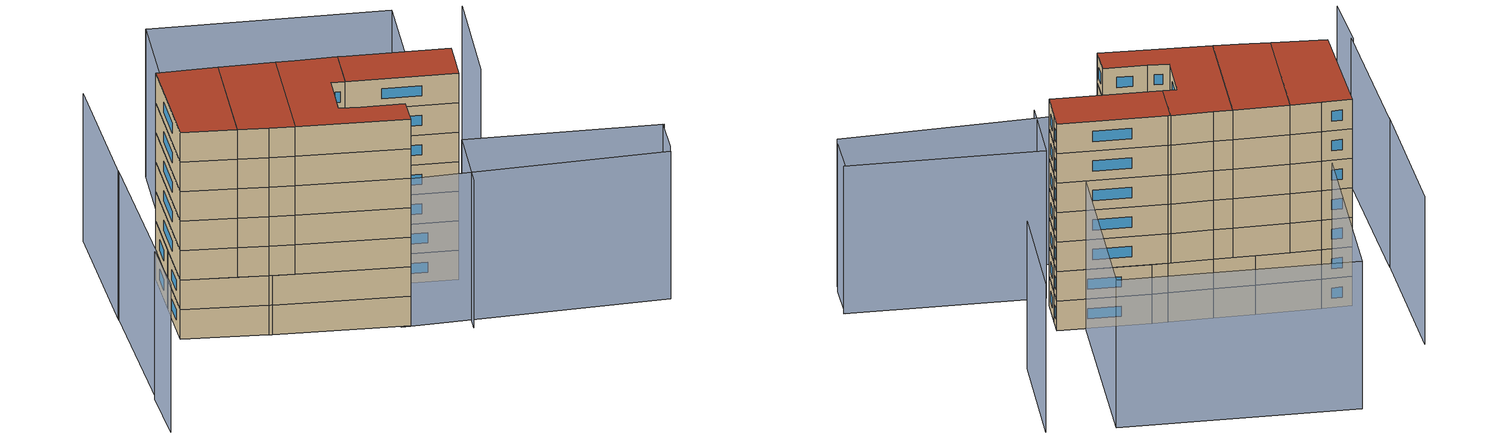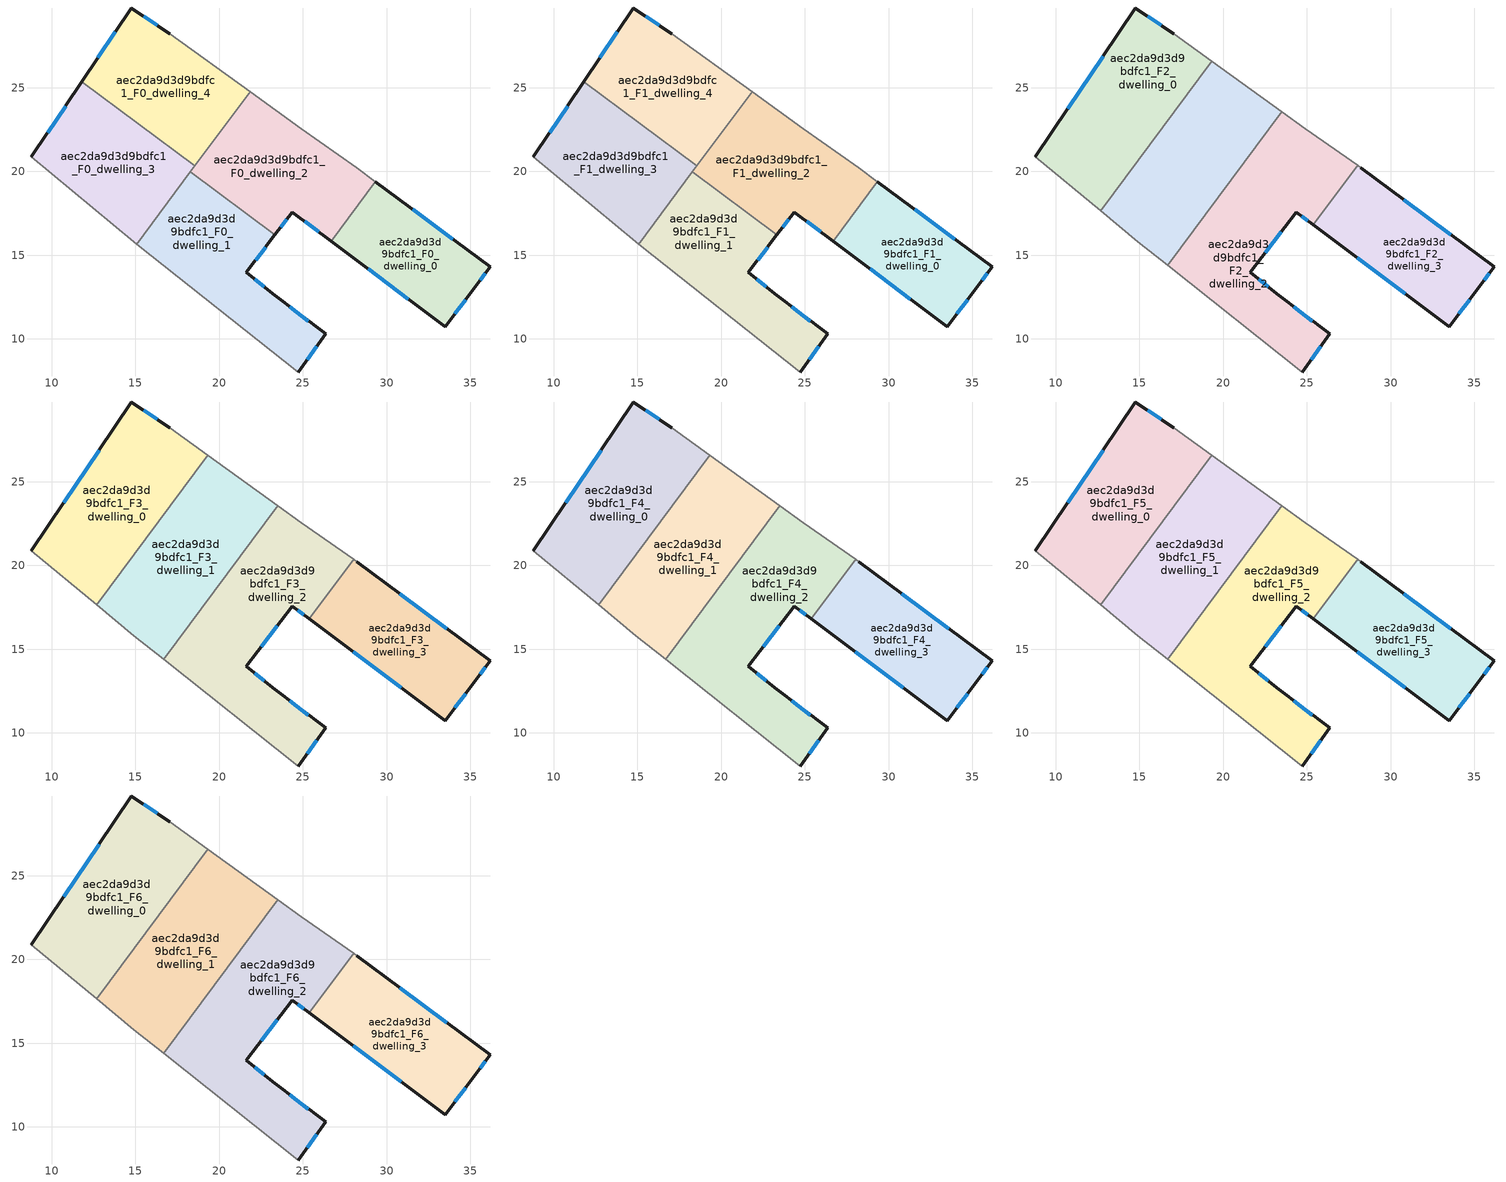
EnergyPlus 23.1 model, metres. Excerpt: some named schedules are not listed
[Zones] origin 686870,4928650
aec2da9d3d9bdfc1_F0_dwelling_0
 floor ground (EU_floor_Construction): 36.18,14.3 35.3,13.12 33.49,10.72 26.69,15.84 29.34,19.39 z0
 wall outside (EU_wall_Construction): 26.69,15.84 33.49,10.72 35.3,13.12 36.18,14.3 29.34,19.39 z0:3
 wall to aec2da9d3d9bdfc1_F0_dwelling_2 (EU_wall_Construction): 29.34,19.39 26.69,15.84 z0:3
 window (EU_Window_Construction): 28.89,14.18 31.28,12.38 / 33.96,15.95 31.55,17.74 / 35.58,13.5 35.89,13.92 / 34.07,11.5 34.71,12.34 z0.97:2.03
aec2da9d3d9bdfc1_F0_dwelling_1
 floor ground (EU_floor_Construction): 23.33,16.22 21.62,13.97 23.2,12.69 26.36,10.3 24.72,8.03 15.09,15.67 18.29,19.97 z0
 wall outside (EU_wall_Construction): 24.72,8.03 26.36,10.3 23.2,12.69 21.62,13.97 23.33,16.22 z0:3
 wall adiabatic (EU_wall_Construction): 15.09,15.67 24.72,8.03 z0:3
 wall to aec2da9d3d9bdfc1_F0_dwelling_2 (EU_wall_Construction): 23.33,16.22 18.29,19.97 z0:3
 wall to aec2da9d3d9bdfc1_F0_dwelling_3 (EU_wall_Construction): 18.29,19.97 15.09,15.67 z0:3
 window (EU_Window_Construction): 25.33,11.07 24.22,11.91 / 25.25,8.77 25.83,9.56 / 22.17,14.7 22.78,15.49 / 22.68,13.1 22.13,13.55 z0.97:2.03
aec2da9d3d9bdfc1_F0_dwelling_2
 floor ground (EU_floor_Construction): 28.22,20.23 29.34,19.39 26.69,15.84 24.38,17.58 23.33,16.22 18.29,19.97 21.85,24.75 24.91,22.54 z0
 wall outside (EU_wall_Construction): 23.33,16.22 24.38,17.58 26.69,15.84 z0:3
 wall adiabatic (EU_wall_Construction): 29.34,19.39 28.22,20.23 24.91,22.54 21.85,24.75 z0:3
 wall to aec2da9d3d9bdfc1_F0_dwelling_4 (EU_wall_Construction): 21.85,24.75 18.56,20.33 z0:3
 wall to aec2da9d3d9bdfc1_F0_dwelling_3 (EU_wall_Construction): 18.56,20.33 18.29,19.97 z0:3
 window (EU_Window_Construction): 25.13,17.01 25.94,16.4 / 23.67,16.66 24.04,17.14 z0.97:2.03
aec2da9d3d9bdfc1_F0_dwelling_3
 floor ground (EU_floor_Construction): 18.56,20.33 15.09,15.67 14.9,15.82 8.8,20.87 11.81,25.36 z0
 wall outside (EU_wall_Construction): 11.81,25.36 8.8,20.87 z0:3
 wall adiabatic (EU_wall_Construction): 8.8,20.87 14.9,15.82 15.09,15.67 z0:3
 wall to aec2da9d3d9bdfc1_F0_dwelling_4 (EU_wall_Construction): 18.56,20.33 11.81,25.36 z0:3
 window (EU_Window_Construction): 10.83,23.9 9.77,22.33 z0.97:2.03
aec2da9d3d9bdfc1_F0_dwelling_4
 floor ground (EU_floor_Construction): 21.85,24.75 18.56,20.33 11.81,25.36 14.77,29.76 17.06,28.22 z0
 wall outside (EU_wall_Construction): 17.06,28.22 14.77,29.76 11.81,25.36 z0:3
 wall adiabatic (EU_wall_Construction): 21.85,24.75 17.06,28.22 z0:3
 window (EU_Window_Construction): 13.81,28.33 12.77,26.79 / 16.31,28.72 15.51,29.26 z0.97:2.03
aec2da9d3d9bdfc1_F1_dwelling_0
 floor to aec2da9d3d9bdfc1_F0_dwelling_0 (EU_floor_Construction): 36.18,14.3 35.3,13.12 33.49,10.72 26.69,15.84 29.34,19.39 z3
 wall outside (EU_wall_Construction): 26.69,15.84 33.49,10.72 35.3,13.12 36.18,14.3 29.34,19.39 z3:6
 wall to aec2da9d3d9bdfc1_F1_dwelling_2 (EU_wall_Construction): 29.34,19.39 26.69,15.84 z3:6
 window (EU_Window_Construction): 28.89,14.18 31.28,12.38 / 33.96,15.95 31.55,17.74 / 35.58,13.5 35.89,13.92 / 34.07,11.5 34.71,12.34 z3.97:5.03
aec2da9d3d9bdfc1_F1_dwelling_1
 floor to aec2da9d3d9bdfc1_F0_dwelling_1 (EU_floor_Construction): 23.33,16.22 21.62,13.97 23.2,12.69 26.36,10.3 24.72,8.03 15.09,15.67 18.29,19.97 z3
 wall outside (EU_wall_Construction): 24.72,8.03 26.36,10.3 23.2,12.69 21.62,13.97 23.33,16.22 z3:6
 wall adiabatic (EU_wall_Construction): 15.09,15.67 24.72,8.03 z3:6
 wall to aec2da9d3d9bdfc1_F1_dwelling_2 (EU_wall_Construction): 23.33,16.22 18.29,19.97 z3:6
 wall to aec2da9d3d9bdfc1_F1_dwelling_3 (EU_wall_Construction): 18.29,19.97 15.09,15.67 z3:6
 window (EU_Window_Construction): 25.33,11.07 24.22,11.91 / 25.25,8.77 25.83,9.56 / 22.17,14.7 22.78,15.49 / 22.68,13.1 22.13,13.55 z3.97:5.03
aec2da9d3d9bdfc1_F1_dwelling_2
 floor to aec2da9d3d9bdfc1_F0_dwelling_2 (EU_floor_Construction): 28.22,20.23 29.34,19.39 26.69,15.84 24.38,17.58 23.33,16.22 18.29,19.97 21.85,24.75 24.91,22.54 z3
 wall outside (EU_wall_Construction): 23.33,16.22 24.38,17.58 26.69,15.84 z3:6
 wall adiabatic (EU_wall_Construction): 29.34,19.39 28.22,20.23 24.91,22.54 21.85,24.75 z3:6
 wall to aec2da9d3d9bdfc1_F1_dwelling_4 (EU_wall_Construction): 21.85,24.75 18.56,20.33 z3:6
 wall to aec2da9d3d9bdfc1_F1_dwelling_3 (EU_wall_Construction): 18.56,20.33 18.29,19.97 z3:6
 window (EU_Window_Construction): 25.13,17.01 25.94,16.4 / 23.67,16.66 24.04,17.14 z3.97:5.03
aec2da9d3d9bdfc1_F1_dwelling_3
 floor to aec2da9d3d9bdfc1_F0_dwelling_3 (EU_floor_Construction): 18.56,20.33 15.09,15.67 14.9,15.82 8.8,20.87 11.81,25.36 z3
 wall outside (EU_wall_Construction): 11.81,25.36 8.8,20.87 z3:6
 wall adiabatic (EU_wall_Construction): 8.8,20.87 14.9,15.82 15.09,15.67 z3:6
 wall to aec2da9d3d9bdfc1_F1_dwelling_4 (EU_wall_Construction): 18.56,20.33 11.81,25.36 z3:6
 window (EU_Window_Construction): 10.83,23.9 9.77,22.33 z3.97:5.03
aec2da9d3d9bdfc1_F1_dwelling_4
 floor to aec2da9d3d9bdfc1_F0_dwelling_4 (EU_floor_Construction): 21.85,24.75 18.56,20.33 11.81,25.36 14.77,29.76 17.06,28.22 z3
 wall outside (EU_wall_Construction): 17.06,28.22 14.77,29.76 11.81,25.36 z3:6
 wall adiabatic (EU_wall_Construction): 21.85,24.75 17.06,28.22 z3:6
 window (EU_Window_Construction): 13.81,28.33 12.77,26.79 / 16.31,28.72 15.51,29.26 z3.97:5.03
aec2da9d3d9bdfc1_F2_dwelling_0
 floor to aec2da9d3d9bdfc1_F1_dwelling_4 (EU_floor_Construction): 17.06,28.22 19.34,26.57 16.07,22.19 11.81,25.36 14.77,29.76 z6
 floor to aec2da9d3d9bdfc1_F1_dwelling_3 (EU_floor_Construction): 16.07,22.19 12.69,17.65 8.8,20.87 11.81,25.36 z6
 wall outside (EU_wall_Construction): 17.06,28.22 14.77,29.76 8.8,20.87 z6:9
 wall adiabatic (EU_wall_Construction): 19.34,26.57 17.06,28.22 / 8.8,20.87 12.69,17.65 z6:9
 wall to aec2da9d3d9bdfc1_F2_dwelling_1 (EU_wall_Construction): 12.69,17.65 19.34,26.57 z6:9
 window (EU_Window_Construction): 12.83,26.88 10.73,23.75 / 16.31,28.72 15.51,29.26 z6.97:8.03
aec2da9d3d9bdfc1_F2_dwelling_1
 floor to aec2da9d3d9bdfc1_F1_dwelling_3 (EU_floor_Construction): 18.56,20.33 15.09,15.67 14.9,15.82 12.69,17.65 16.07,22.19 z6
 floor to aec2da9d3d9bdfc1_F1_dwelling_4 (EU_floor_Construction): 21.85,24.75 18.56,20.33 16.07,22.19 19.34,26.57 z6
 floor to aec2da9d3d9bdfc1_F1_dwelling_1 (EU_floor_Construction): 19.93,18.75 16.69,14.4 15.09,15.67 18.29,19.97 z6
 floor to aec2da9d3d9bdfc1_F1_dwelling_2 (EU_floor_Construction): 23.51,23.55 19.93,18.75 18.29,19.97 21.85,24.75 z6
 wall adiabatic (EU_wall_Construction): 23.51,23.55 19.34,26.57 / 12.69,17.65 14.9,15.82 16.69,14.4 z6:9
 wall to aec2da9d3d9bdfc1_F2_dwelling_2 (EU_wall_Construction): 16.69,14.4 23.51,23.55 z6:9
aec2da9d3d9bdfc1_F2_dwelling_2
 floor to aec2da9d3d9bdfc1_F1_dwelling_1 (EU_floor_Construction): 23.33,16.22 21.62,13.97 23.2,12.69 26.36,10.3 24.72,8.03 16.69,14.4 19.93,18.75 z6
 floor to aec2da9d3d9bdfc1_F1_dwelling_2 (EU_floor_Construction): 28.03,20.36 25.39,16.82 24.38,17.58 23.33,16.22 19.93,18.75 23.51,23.55 24.91,22.54 z6
 wall outside (EU_wall_Construction): 24.72,8.03 26.36,10.3 23.2,12.69 21.62,13.97 24.38,17.58 25.39,16.82 z6:9
 wall adiabatic (EU_wall_Construction): 16.69,14.4 24.72,8.03 / 28.03,20.36 24.91,22.54 23.51,23.55 z6:9
 wall to aec2da9d3d9bdfc1_F2_dwelling_3 (EU_wall_Construction): 25.39,16.82 28.03,20.36 z6:9
 window (EU_Window_Construction): 22.68,13.1 22.13,13.55 / 25.33,11.07 24.22,11.91 / 25.25,8.77 25.83,9.56 / 24.71,17.33 25.06,17.06 / 22.51,15.14 23.48,16.41 z6.97:8.03
aec2da9d3d9bdfc1_F2_dwelling_3
 floor to aec2da9d3d9bdfc1_F1_dwelling_0 (EU_floor_Construction): 36.18,14.3 35.3,13.12 33.49,10.72 26.69,15.84 29.34,19.39 z6
 floor to aec2da9d3d9bdfc1_F1_dwelling_2 (EU_floor_Construction): 29.34,19.39 26.69,15.84 25.39,16.82 28.03,20.36 28.22,20.23 z6
 wall outside (EU_wall_Construction): 25.39,16.82 33.49,10.72 35.3,13.12 36.18,14.3 28.22,20.23 z6:9
 wall adiabatic (EU_wall_Construction): 28.22,20.23 28.03,20.36 z6:9
 window (EU_Window_Construction): 28.01,14.84 30.86,12.7 / 33.6,16.22 30.8,18.31 / 35.58,13.5 35.89,13.92 / 34.07,11.5 34.71,12.34 z6.97:8.03
aec2da9d3d9bdfc1_F3_dwelling_0
 floor to aec2da9d3d9bdfc1_F2_dwelling_0 (EU_floor_Construction): 17.06,28.22 19.34,26.57 12.69,17.65 8.8,20.87 14.77,29.76 z9
 wall outside (EU_wall_Construction): 17.06,28.22 14.77,29.76 8.8,20.87 z9:12
 wall adiabatic (EU_wall_Construction): 19.34,26.57 17.06,28.22 / 8.8,20.87 12.69,17.65 z9:12
 wall to aec2da9d3d9bdfc1_F3_dwelling_1 (EU_wall_Construction): 12.69,17.65 19.34,26.57 z9:12
 window (EU_Window_Construction): 12.83,26.88 10.73,23.75 / 16.31,28.72 15.51,29.26 z9.97:11.03
aec2da9d3d9bdfc1_F3_dwelling_1
 floor to aec2da9d3d9bdfc1_F2_dwelling_1 (EU_floor_Construction): 23.51,23.55 16.69,14.4 14.9,15.82 12.69,17.65 19.34,26.57 z9
 wall adiabatic (EU_wall_Construction): 23.51,23.55 19.34,26.57 / 12.69,17.65 14.9,15.82 16.69,14.4 z9:12
 wall to aec2da9d3d9bdfc1_F3_dwelling_2 (EU_wall_Construction): 16.69,14.4 23.51,23.55 z9:12
aec2da9d3d9bdfc1_F3_dwelling_2
 floor to aec2da9d3d9bdfc1_F2_dwelling_2 (EU_floor_Construction): 28.03,20.36 25.39,16.82 24.38,17.58 21.62,13.97 23.2,12.69 26.36,10.3 24.72,8.03 16.69,14.4 23.51,23.55 24.91,22.54 z9
 wall outside (EU_wall_Construction): 24.72,8.03 26.36,10.3 23.2,12.69 21.62,13.97 24.38,17.58 25.39,16.82 z9:12
 wall adiabatic (EU_wall_Construction): 16.69,14.4 24.72,8.03 / 28.03,20.36 24.91,22.54 23.51,23.55 z9:12
 wall to aec2da9d3d9bdfc1_F3_dwelling_3 (EU_wall_Construction): 25.39,16.82 28.03,20.36 z9:12
 window (EU_Window_Construction): 22.68,13.1 22.13,13.55 / 25.33,11.07 24.22,11.91 / 25.25,8.77 25.83,9.56 / 24.71,17.33 25.06,17.06 / 22.51,15.14 23.48,16.41 z9.97:11.03
aec2da9d3d9bdfc1_F3_dwelling_3
 floor to aec2da9d3d9bdfc1_F2_dwelling_3 (EU_floor_Construction): 36.18,14.3 35.3,13.12 33.49,10.72 25.39,16.82 28.03,20.36 28.22,20.23 z9
 wall outside (EU_wall_Construction): 25.39,16.82 33.49,10.72 35.3,13.12 36.18,14.3 28.22,20.23 z9:12
 wall adiabatic (EU_wall_Construction): 28.22,20.23 28.03,20.36 z9:12
 window (EU_Window_Construction): 28.01,14.84 30.86,12.7 / 33.6,16.22 30.8,18.31 / 35.58,13.5 35.89,13.92 / 34.07,11.5 34.71,12.34 z9.97:11.03
aec2da9d3d9bdfc1_F4_dwelling_0
 floor to aec2da9d3d9bdfc1_F3_dwelling_0 (EU_floor_Construction): 17.06,28.22 19.34,26.57 12.69,17.65 8.8,20.87 14.77,29.76 z12
 wall outside (EU_wall_Construction): 17.06,28.22 14.77,29.76 8.8,20.87 z12:15
 wall adiabatic (EU_wall_Construction): 19.34,26.57 17.06,28.22 / 8.8,20.87 12.69,17.65 z12:15
 wall to aec2da9d3d9bdfc1_F4_dwelling_1 (EU_wall_Construction): 12.69,17.65 19.34,26.57 z12:15
 window (EU_Window_Construction): 12.83,26.88 10.73,23.75 / 16.31,28.72 15.51,29.26 z12.97:14.03
aec2da9d3d9bdfc1_F4_dwelling_1
 floor to aec2da9d3d9bdfc1_F3_dwelling_1 (EU_floor_Construction): 23.51,23.55 16.69,14.4 14.9,15.82 12.69,17.65 19.34,26.57 z12
 wall adiabatic (EU_wall_Construction): 23.51,23.55 19.34,26.57 / 12.69,17.65 14.9,15.82 16.69,14.4 z12:15
 wall to aec2da9d3d9bdfc1_F4_dwelling_2 (EU_wall_Construction): 16.69,14.4 23.51,23.55 z12:15
aec2da9d3d9bdfc1_F4_dwelling_2
 floor to aec2da9d3d9bdfc1_F3_dwelling_2 (EU_floor_Construction): 28.03,20.36 25.39,16.82 24.38,17.58 21.62,13.97 23.2,12.69 26.36,10.3 24.72,8.03 16.69,14.4 23.51,23.55 24.91,22.54 z12
 wall outside (EU_wall_Construction): 24.72,8.03 26.36,10.3 23.2,12.69 21.62,13.97 24.38,17.58 25.39,16.82 z12:15
 wall adiabatic (EU_wall_Construction): 16.69,14.4 24.72,8.03 / 28.03,20.36 24.91,22.54 23.51,23.55 z12:15
 wall to aec2da9d3d9bdfc1_F4_dwelling_3 (EU_wall_Construction): 25.39,16.82 28.03,20.36 z12:15
 window (EU_Window_Construction): 22.68,13.1 22.13,13.55 / 25.33,11.07 24.22,11.91 / 25.25,8.77 25.83,9.56 / 24.71,17.33 25.06,17.06 / 22.51,15.14 23.48,16.41 z12.97:14.03
aec2da9d3d9bdfc1_F4_dwelling_3
 floor to aec2da9d3d9bdfc1_F3_dwelling_3 (EU_floor_Construction): 36.18,14.3 35.3,13.12 33.49,10.72 25.39,16.82 28.03,20.36 28.22,20.23 z12
 wall outside (EU_wall_Construction): 25.39,16.82 33.49,10.72 35.3,13.12 36.18,14.3 28.22,20.23 z12:15
 wall adiabatic (EU_wall_Construction): 28.22,20.23 28.03,20.36 z12:15
 window (EU_Window_Construction): 28.01,14.84 30.86,12.7 / 33.6,16.22 30.8,18.31 / 35.58,13.5 35.89,13.92 / 34.07,11.5 34.71,12.34 z12.97:14.03
aec2da9d3d9bdfc1_F5_dwelling_0
 floor to aec2da9d3d9bdfc1_F4_dwelling_0 (EU_floor_Construction): 17.06,28.22 19.34,26.57 12.69,17.65 8.8,20.87 14.77,29.76 z15
 wall outside (EU_wall_Construction): 17.06,28.22 14.77,29.76 8.8,20.87 z15:18
 wall adiabatic (EU_wall_Construction): 19.34,26.57 17.06,28.22 / 8.8,20.87 12.69,17.65 z15:18
 wall to aec2da9d3d9bdfc1_F5_dwelling_1 (EU_wall_Construction): 12.69,17.65 19.34,26.57 z15:18
 window (EU_Window_Construction): 12.83,26.88 10.73,23.75 / 16.31,28.72 15.51,29.26 z15.97:17.03
aec2da9d3d9bdfc1_F5_dwelling_1
 floor to aec2da9d3d9bdfc1_F4_dwelling_1 (EU_floor_Construction): 23.51,23.55 16.69,14.4 14.9,15.82 12.69,17.65 19.34,26.57 z15
 wall adiabatic (EU_wall_Construction): 23.51,23.55 19.34,26.57 / 12.69,17.65 14.9,15.82 16.69,14.4 z15:18
 wall to aec2da9d3d9bdfc1_F5_dwelling_2 (EU_wall_Construction): 16.69,14.4 23.51,23.55 z15:18
aec2da9d3d9bdfc1_F5_dwelling_2
 floor to aec2da9d3d9bdfc1_F4_dwelling_2 (EU_floor_Construction): 28.03,20.36 25.39,16.82 24.38,17.58 21.62,13.97 23.2,12.69 26.36,10.3 24.72,8.03 16.69,14.4 23.51,23.55 24.91,22.54 z15
 wall outside (EU_wall_Construction): 24.72,8.03 26.36,10.3 23.2,12.69 21.62,13.97 24.38,17.58 25.39,16.82 z15:18
 wall adiabatic (EU_wall_Construction): 16.69,14.4 24.72,8.03 / 28.03,20.36 24.91,22.54 23.51,23.55 z15:18
 wall to aec2da9d3d9bdfc1_F5_dwelling_3 (EU_wall_Construction): 25.39,16.82 28.03,20.36 z15:18
 window (EU_Window_Construction): 22.68,13.1 22.13,13.55 / 25.33,11.07 24.22,11.91 / 25.25,8.77 25.83,9.56 / 24.71,17.33 25.06,17.06 / 22.51,15.14 23.48,16.41 z15.97:17.03
aec2da9d3d9bdfc1_F5_dwelling_3
 floor to aec2da9d3d9bdfc1_F4_dwelling_3 (EU_floor_Construction): 36.18,14.3 35.3,13.12 33.49,10.72 25.39,16.82 28.03,20.36 28.22,20.23 z15
 wall outside (EU_wall_Construction): 25.39,16.82 33.49,10.72 35.3,13.12 36.18,14.3 28.22,20.23 z15:18
 wall adiabatic (EU_wall_Construction): 28.22,20.23 28.03,20.36 z15:18
 window (EU_Window_Construction): 28.01,14.84 30.86,12.7 / 33.6,16.22 30.8,18.31 / 35.58,13.5 35.89,13.92 / 34.07,11.5 34.71,12.34 z15.97:17.03
aec2da9d3d9bdfc1_F6_dwelling_0
 floor to aec2da9d3d9bdfc1_F5_dwelling_0 (EU_floor_Construction): 17.06,28.22 19.34,26.57 12.69,17.65 8.8,20.87 14.77,29.76 z18
 wall outside (EU_wall_Construction): 17.06,28.22 14.77,29.76 8.8,20.87 z18:21
 wall adiabatic (EU_wall_Construction): 19.34,26.57 17.06,28.22 / 8.8,20.87 12.69,17.65 z18:21
 wall to aec2da9d3d9bdfc1_F6_dwelling_1 (EU_wall_Construction): 12.69,17.65 19.34,26.57 z18:21
 window (EU_Window_Construction): 12.83,26.88 10.73,23.75 / 16.31,28.72 15.51,29.26 z18.97:20.03
 roof outside (EU_roof_Construction): 12.69,17.65 19.34,26.57 17.06,28.22 14.77,29.76 8.8,20.87 z21
aec2da9d3d9bdfc1_F6_dwelling_1
 floor to aec2da9d3d9bdfc1_F5_dwelling_1 (EU_floor_Construction): 23.51,23.55 16.69,14.4 14.9,15.82 12.69,17.65 19.34,26.57 z18
 wall adiabatic (EU_wall_Construction): 23.51,23.55 19.34,26.57 / 12.69,17.65 14.9,15.82 16.69,14.4 z18:21
 wall to aec2da9d3d9bdfc1_F6_dwelling_2 (EU_wall_Construction): 16.69,14.4 23.51,23.55 z18:21
 roof outside (EU_roof_Construction): 16.69,14.4 23.51,23.55 19.34,26.57 12.69,17.65 14.9,15.82 z21
aec2da9d3d9bdfc1_F6_dwelling_2
 floor to aec2da9d3d9bdfc1_F5_dwelling_2 (EU_floor_Construction): 28.03,20.36 25.39,16.82 24.38,17.58 21.62,13.97 23.2,12.69 26.36,10.3 24.72,8.03 16.69,14.4 23.51,23.55 24.91,22.54 z18
 wall outside (EU_wall_Construction): 24.72,8.03 26.36,10.3 23.2,12.69 21.62,13.97 24.38,17.58 25.39,16.82 z18:21
 wall adiabatic (EU_wall_Construction): 16.69,14.4 24.72,8.03 / 28.03,20.36 24.91,22.54 23.51,23.55 z18:21
 wall to aec2da9d3d9bdfc1_F6_dwelling_3 (EU_wall_Construction): 25.39,16.82 28.03,20.36 z18:21
 window (EU_Window_Construction): 22.68,13.1 22.13,13.55 / 25.33,11.07 24.22,11.91 / 25.25,8.77 25.83,9.56 / 24.71,17.33 25.06,17.06 / 22.51,15.14 23.48,16.41 z18.97:20.03
 roof outside (EU_roof_Construction): 26.36,10.3 23.2,12.69 21.62,13.97 24.38,17.58 25.39,16.82 28.03,20.36 24.91,22.54 23.51,23.55 16.69,14.4 24.72,8.03 z21
aec2da9d3d9bdfc1_F6_dwelling_3
 floor to aec2da9d3d9bdfc1_F5_dwelling_3 (EU_floor_Construction): 36.18,14.3 35.3,13.12 33.49,10.72 25.39,16.82 28.03,20.36 28.22,20.23 z18
 wall outside (EU_wall_Construction): 25.39,16.82 33.49,10.72 35.3,13.12 36.18,14.3 28.22,20.23 z18:21
 wall adiabatic (EU_wall_Construction): 28.22,20.23 28.03,20.36 z18:21
 window (EU_Window_Construction): 28.01,14.84 30.86,12.7 / 33.6,16.22 30.8,18.31 / 35.58,13.5 35.89,13.92 / 34.07,11.5 34.71,12.34 z18.97:20.03
 roof outside (EU_roof_Construction): 35.3,13.12 36.18,14.3 28.22,20.23 28.03,20.36 25.39,16.82 33.49,10.72 z21
shading: 8.8,20.87 25.71,9.51 / -0.26,15.06 -3.38,10 / 23.99,8.51 44.21,-4.9 / 44.8,-4.25 47.03,-1.1 / 28.37,3.84 32.71,9.63 / 32.71,9.63 47.16,-1.2 / 42.72,17.1 49.52,26.07 / 7.6,27.33 -0.21,14.85 / 15.09,39.02 7.43,27.07 / 44.64,29.99 33.94,15.64 / 33.94,15.64 16.36,28.74 / 16.36,28.74 27.06,43.1 / 27.06,43.1 44.64,29.99 z0:15
[Building]
EU S2 Campaign: North Axis=0; Terrain=City; Solar Distribution=FullExterior
[Site:Location]
Bologna: Latitude=44.5; Longitude=11.25; Time Zone=1; Elevation=37
[SizingPeriod:WeatherFileDays]
AnnualSizingPeriod: Begin Month=1; Begin Day of Month=1; End Month=12; End Day of Month=31; Day of Week for Start Day=Monday; Use Weather File Daylight Saving Period=No; Use Weather File Rain and Snow Indicators=No
[MATERIAL]
EU_InternalMass_Material: Roughness=MediumRough; Thickness=0.1; Conductivity=1; Density=1800; Specific Heat=900; Thermal Absorptance=0.9; Solar Absorptance=0.7; Visible Absorptance=0.7
[MATERIAL:NOMASS] Roughness=MediumRough; Thermal Absorptance=0.9; Solar Absorptance=0.7; Visible Absorptance=0.7
Name | Thermal Resistance
EU_wall_NoMass | 0.779417
EU_roof_NoMass | 0.435466
EU_floor_NoMass | 0.588222
[WINDOWMATERIAL:SIMPLEGLAZINGSYSTEM]
EU_Window_SimpleGlazing: UFactor=5.16242; Solar Heat Gain Coefficient=0.85; Visible Transmittance=0.85
[CONSTRUCTION]
EU_wall_Construction: EU_wall_NoMass
EU_roof_Construction: EU_roof_NoMass
EU_floor_Construction: EU_floor_NoMass
EU_InternalMass_Construction: EU_InternalMass_Material
EU_Window_Construction: EU_Window_SimpleGlazing
[ZONE] Type=1; Multiplier=1; Ceiling Height=autocalculate; Floor Area=autocalculate; Part of Total Floor Area=Yes
Name | Volume
aec2da9d3d9bdfc1_F0_dwelling_0; aec2da9d3d9bdfc1_F1_dwelling_0 | 113.938
aec2da9d3d9bdfc1_F2_dwelling_0; aec2da9d3d9bdfc1_F3_dwelling_0; aec2da9d3d9bdfc1_F4_dwelling_0; aec2da9d3d9bdfc1_F5_dwelling_0; aec2da9d3d9bdfc1_F6_dwelling_0 | 174.16
aec2da9d3d9bdfc1_F0_dwelling_1; aec2da9d3d9bdfc1_F1_dwelling_1 | 152.012
aec2da9d3d9bdfc1_F2_dwelling_1; aec2da9d3d9bdfc1_F3_dwelling_1; aec2da9d3d9bdfc1_F4_dwelling_1; aec2da9d3d9bdfc1_F5_dwelling_1; aec2da9d3d9bdfc1_F6_dwelling_1 | 174.163
aec2da9d3d9bdfc1_F0_dwelling_2; aec2da9d3d9bdfc1_F1_dwelling_2 | 152.02
aec2da9d3d9bdfc1_F2_dwelling_2; aec2da9d3d9bdfc1_F3_dwelling_2; aec2da9d3d9bdfc1_F4_dwelling_2; aec2da9d3d9bdfc1_F5_dwelling_2; aec2da9d3d9bdfc1_F6_dwelling_2 | 212.782
aec2da9d3d9bdfc1_F0_dwelling_3; aec2da9d3d9bdfc1_F1_dwelling_3 | 139.334
aec2da9d3d9bdfc1_F2_dwelling_3; aec2da9d3d9bdfc1_F3_dwelling_3; aec2da9d3d9bdfc1_F4_dwelling_3; aec2da9d3d9bdfc1_F5_dwelling_3; aec2da9d3d9bdfc1_F6_dwelling_3 | 135.524
aec2da9d3d9bdfc1_F0_dwelling_4; aec2da9d3d9bdfc1_F1_dwelling_4 | 139.312
[INTERNALMASS] Construction=EU_InternalMass_Construction
Name | Zone or ZoneList | Surface Area
aec2da9d3d9bdfc1_F0_dwelling_0_EU_InternalMass | aec2da9d3d9bdfc1_F0_dwelling_0 | 37.9797
aec2da9d3d9bdfc1_F0_dwelling_1_EU_InternalMass | aec2da9d3d9bdfc1_F0_dwelling_1 | 50.6751
aec2da9d3d9bdfc1_F0_dwelling_2_EU_InternalMass | aec2da9d3d9bdfc1_F0_dwelling_2 | 50.6779
aec2da9d3d9bdfc1_F0_dwelling_3_EU_InternalMass | aec2da9d3d9bdfc1_F0_dwelling_3 | 46.4452
aec2da9d3d9bdfc1_F0_dwelling_4_EU_InternalMass | aec2da9d3d9bdfc1_F0_dwelling_4 | 46.4381
aec2da9d3d9bdfc1_F1_dwelling_0_EU_InternalMass | aec2da9d3d9bdfc1_F1_dwelling_0 | 37.9797
aec2da9d3d9bdfc1_F1_dwelling_1_EU_InternalMass | aec2da9d3d9bdfc1_F1_dwelling_1 | 50.6751
aec2da9d3d9bdfc1_F1_dwelling_2_EU_InternalMass | aec2da9d3d9bdfc1_F1_dwelling_2 | 50.6779
aec2da9d3d9bdfc1_F1_dwelling_3_EU_InternalMass | aec2da9d3d9bdfc1_F1_dwelling_3 | 46.4452
aec2da9d3d9bdfc1_F1_dwelling_4_EU_InternalMass | aec2da9d3d9bdfc1_F1_dwelling_4 | 46.4381
aec2da9d3d9bdfc1_F2_dwelling_0_EU_InternalMass | aec2da9d3d9bdfc1_F2_dwelling_0 | 58.0536
aec2da9d3d9bdfc1_F2_dwelling_1_EU_InternalMass | aec2da9d3d9bdfc1_F2_dwelling_1 | 58.0539
aec2da9d3d9bdfc1_F2_dwelling_2_EU_InternalMass | aec2da9d3d9bdfc1_F2_dwelling_2 | 70.9279
aec2da9d3d9bdfc1_F2_dwelling_3_EU_InternalMass | aec2da9d3d9bdfc1_F2_dwelling_3 | 45.1747
aec2da9d3d9bdfc1_F3_dwelling_0_EU_InternalMass | aec2da9d3d9bdfc1_F3_dwelling_0 | 58.0536
aec2da9d3d9bdfc1_F3_dwelling_1_EU_InternalMass | aec2da9d3d9bdfc1_F3_dwelling_1 | 58.0539
aec2da9d3d9bdfc1_F3_dwelling_2_EU_InternalMass | aec2da9d3d9bdfc1_F3_dwelling_2 | 70.9279
aec2da9d3d9bdfc1_F3_dwelling_3_EU_InternalMass | aec2da9d3d9bdfc1_F3_dwelling_3 | 45.1747
aec2da9d3d9bdfc1_F4_dwelling_0_EU_InternalMass | aec2da9d3d9bdfc1_F4_dwelling_0 | 58.0536
aec2da9d3d9bdfc1_F4_dwelling_1_EU_InternalMass | aec2da9d3d9bdfc1_F4_dwelling_1 | 58.0539
aec2da9d3d9bdfc1_F4_dwelling_2_EU_InternalMass | aec2da9d3d9bdfc1_F4_dwelling_2 | 70.9279
aec2da9d3d9bdfc1_F4_dwelling_3_EU_InternalMass | aec2da9d3d9bdfc1_F4_dwelling_3 | 45.1747
aec2da9d3d9bdfc1_F5_dwelling_0_EU_InternalMass | aec2da9d3d9bdfc1_F5_dwelling_0 | 58.0536
aec2da9d3d9bdfc1_F5_dwelling_1_EU_InternalMass | aec2da9d3d9bdfc1_F5_dwelling_1 | 58.0539
aec2da9d3d9bdfc1_F5_dwelling_2_EU_InternalMass | aec2da9d3d9bdfc1_F5_dwelling_2 | 70.9279
aec2da9d3d9bdfc1_F5_dwelling_3_EU_InternalMass | aec2da9d3d9bdfc1_F5_dwelling_3 | 45.1747
aec2da9d3d9bdfc1_F6_dwelling_0_EU_InternalMass | aec2da9d3d9bdfc1_F6_dwelling_0 | 58.0536
aec2da9d3d9bdfc1_F6_dwelling_1_EU_InternalMass | aec2da9d3d9bdfc1_F6_dwelling_1 | 58.0539
aec2da9d3d9bdfc1_F6_dwelling_2_EU_InternalMass | aec2da9d3d9bdfc1_F6_dwelling_2 | 70.9279
aec2da9d3d9bdfc1_F6_dwelling_3_EU_InternalMass | aec2da9d3d9bdfc1_F6_dwelling_3 | 45.1747
[OTHEREQUIPMENT] Fuel Type=Electricity; Design Level Calculation Method=Watts/Area; Power per Zone Floor Area=1; Fraction Latent=0; Fraction Radiant=0; Fraction Lost=0; Carbon Dioxide Generation Rate=0; EndUse Subcategory=EU_Step8_InternalGains
Name | Zone or ZoneList or Space or SpaceList | Schedule
EU_Step8_InternalGain_aec2da9d3d9bdfc1_F0_dwelling_0_f000 | aec2da9d3d9bdfc1_F0_dwelling_0 | EU_Step8_GainSchedule_aec2da9d3d9bdfc1_F0_dwelling_0_f000
EU_Step8_InternalGain_aec2da9d3d9bdfc1_F0_dwelling_1_f000 | aec2da9d3d9bdfc1_F0_dwelling_1 | EU_Step8_GainSchedule_aec2da9d3d9bdfc1_F0_dwelling_1_f000
EU_Step8_InternalGain_aec2da9d3d9bdfc1_F0_dwelling_2_f000 | aec2da9d3d9bdfc1_F0_dwelling_2 | EU_Step8_GainSchedule_aec2da9d3d9bdfc1_F0_dwelling_2_f000
EU_Step8_InternalGain_aec2da9d3d9bdfc1_F0_dwelling_3_f000 | aec2da9d3d9bdfc1_F0_dwelling_3 | EU_Step8_GainSchedule_aec2da9d3d9bdfc1_F0_dwelling_3_f000
EU_Step8_InternalGain_aec2da9d3d9bdfc1_F0_dwelling_4_f000 | aec2da9d3d9bdfc1_F0_dwelling_4 | EU_Step8_GainSchedule_aec2da9d3d9bdfc1_F0_dwelling_4_f000
EU_Step8_InternalGain_aec2da9d3d9bdfc1_F1_dwelling_0_f000 | aec2da9d3d9bdfc1_F1_dwelling_0 | EU_Step8_GainSchedule_aec2da9d3d9bdfc1_F1_dwelling_0_f000
EU_Step8_InternalGain_aec2da9d3d9bdfc1_F1_dwelling_1_f000 | aec2da9d3d9bdfc1_F1_dwelling_1 | EU_Step8_GainSchedule_aec2da9d3d9bdfc1_F1_dwelling_1_f000
EU_Step8_InternalGain_aec2da9d3d9bdfc1_F1_dwelling_2_f000 | aec2da9d3d9bdfc1_F1_dwelling_2 | EU_Step8_GainSchedule_aec2da9d3d9bdfc1_F1_dwelling_2_f000
EU_Step8_InternalGain_aec2da9d3d9bdfc1_F1_dwelling_3_f000 | aec2da9d3d9bdfc1_F1_dwelling_3 | EU_Step8_GainSchedule_aec2da9d3d9bdfc1_F1_dwelling_3_f000
EU_Step8_InternalGain_aec2da9d3d9bdfc1_F1_dwelling_4_f000 | aec2da9d3d9bdfc1_F1_dwelling_4 | EU_Step8_GainSchedule_aec2da9d3d9bdfc1_F1_dwelling_4_f000
EU_Step8_InternalGain_aec2da9d3d9bdfc1_F2_dwelling_0_f000 | aec2da9d3d9bdfc1_F2_dwelling_0 | EU_Step8_GainSchedule_aec2da9d3d9bdfc1_F2_dwelling_0_f000
EU_Step8_InternalGain_aec2da9d3d9bdfc1_F2_dwelling_1_f000 | aec2da9d3d9bdfc1_F2_dwelling_1 | EU_Step8_GainSchedule_aec2da9d3d9bdfc1_F2_dwelling_1_f000
EU_Step8_InternalGain_aec2da9d3d9bdfc1_F2_dwelling_2_f000 | aec2da9d3d9bdfc1_F2_dwelling_2 | EU_Step8_GainSchedule_aec2da9d3d9bdfc1_F2_dwelling_2_f000
EU_Step8_InternalGain_aec2da9d3d9bdfc1_F2_dwelling_3_f000 | aec2da9d3d9bdfc1_F2_dwelling_3 | EU_Step8_GainSchedule_aec2da9d3d9bdfc1_F2_dwelling_3_f000
EU_Step8_InternalGain_aec2da9d3d9bdfc1_F3_dwelling_0_f000 | aec2da9d3d9bdfc1_F3_dwelling_0 | EU_Step8_GainSchedule_aec2da9d3d9bdfc1_F3_dwelling_0_f000
EU_Step8_InternalGain_aec2da9d3d9bdfc1_F3_dwelling_1_f000 | aec2da9d3d9bdfc1_F3_dwelling_1 | EU_Step8_GainSchedule_aec2da9d3d9bdfc1_F3_dwelling_1_f000
EU_Step8_InternalGain_aec2da9d3d9bdfc1_F3_dwelling_2_f000 | aec2da9d3d9bdfc1_F3_dwelling_2 | EU_Step8_GainSchedule_aec2da9d3d9bdfc1_F3_dwelling_2_f000
EU_Step8_InternalGain_aec2da9d3d9bdfc1_F3_dwelling_3_f000 | aec2da9d3d9bdfc1_F3_dwelling_3 | EU_Step8_GainSchedule_aec2da9d3d9bdfc1_F3_dwelling_3_f000
EU_Step8_InternalGain_aec2da9d3d9bdfc1_F4_dwelling_0_f000 | aec2da9d3d9bdfc1_F4_dwelling_0 | EU_Step8_GainSchedule_aec2da9d3d9bdfc1_F4_dwelling_0_f000
EU_Step8_InternalGain_aec2da9d3d9bdfc1_F4_dwelling_1_f000 | aec2da9d3d9bdfc1_F4_dwelling_1 | EU_Step8_GainSchedule_aec2da9d3d9bdfc1_F4_dwelling_1_f000
EU_Step8_InternalGain_aec2da9d3d9bdfc1_F4_dwelling_2_f000 | aec2da9d3d9bdfc1_F4_dwelling_2 | EU_Step8_GainSchedule_aec2da9d3d9bdfc1_F4_dwelling_2_f000
EU_Step8_InternalGain_aec2da9d3d9bdfc1_F4_dwelling_3_f000 | aec2da9d3d9bdfc1_F4_dwelling_3 | EU_Step8_GainSchedule_aec2da9d3d9bdfc1_F4_dwelling_3_f000
EU_Step8_InternalGain_aec2da9d3d9bdfc1_F5_dwelling_0_f000 | aec2da9d3d9bdfc1_F5_dwelling_0 | EU_Step8_GainSchedule_aec2da9d3d9bdfc1_F5_dwelling_0_f000
EU_Step8_InternalGain_aec2da9d3d9bdfc1_F5_dwelling_1_f000 | aec2da9d3d9bdfc1_F5_dwelling_1 | EU_Step8_GainSchedule_aec2da9d3d9bdfc1_F5_dwelling_1_f000
EU_Step8_InternalGain_aec2da9d3d9bdfc1_F5_dwelling_2_f000 | aec2da9d3d9bdfc1_F5_dwelling_2 | EU_Step8_GainSchedule_aec2da9d3d9bdfc1_F5_dwelling_2_f000
EU_Step8_InternalGain_aec2da9d3d9bdfc1_F5_dwelling_3_f000 | aec2da9d3d9bdfc1_F5_dwelling_3 | EU_Step8_GainSchedule_aec2da9d3d9bdfc1_F5_dwelling_3_f000
EU_Step8_InternalGain_aec2da9d3d9bdfc1_F6_dwelling_0_f000 | aec2da9d3d9bdfc1_F6_dwelling_0 | EU_Step8_GainSchedule_aec2da9d3d9bdfc1_F6_dwelling_0_f000
EU_Step8_InternalGain_aec2da9d3d9bdfc1_F6_dwelling_1_f000 | aec2da9d3d9bdfc1_F6_dwelling_1 | EU_Step8_GainSchedule_aec2da9d3d9bdfc1_F6_dwelling_1_f000
EU_Step8_InternalGain_aec2da9d3d9bdfc1_F6_dwelling_2_f000 | aec2da9d3d9bdfc1_F6_dwelling_2 | EU_Step8_GainSchedule_aec2da9d3d9bdfc1_F6_dwelling_2_f000
EU_Step8_InternalGain_aec2da9d3d9bdfc1_F6_dwelling_3_f000 | aec2da9d3d9bdfc1_F6_dwelling_3 | EU_Step8_GainSchedule_aec2da9d3d9bdfc1_F6_dwelling_3_f000
[ZONEVENTILATION:DESIGNFLOWRATE] Schedule=EU_AlwaysOn; Design Flow Rate Calculation Method=AirChanges/Hour; Air Changes per Hour=0.712058; Ventilation Type=Natural; Fan Pressure Rise=0; Fan Total Efficiency=1; Constant Term Coefficient=1; Temperature Term Coefficient=0; Velocity Term Coefficient=0; Velocity Squared Term Coefficient=0; Minimum Indoor Temperature=-100; Maximum Indoor Temperature=100; Delta Temperature=-100; Minimum Outdoor Temperature=-100; Maximum Outdoor Temperature=100; Maximum Wind Speed=40
Name | Zone or ZoneList or Space or SpaceList
EU_ConstantAir_aec2da9d3d9bdfc1_F0_dwelling_0 | aec2da9d3d9bdfc1_F0_dwelling_0
EU_ConstantAir_aec2da9d3d9bdfc1_F0_dwelling_1 | aec2da9d3d9bdfc1_F0_dwelling_1
EU_ConstantAir_aec2da9d3d9bdfc1_F0_dwelling_2 | aec2da9d3d9bdfc1_F0_dwelling_2
EU_ConstantAir_aec2da9d3d9bdfc1_F0_dwelling_3 | aec2da9d3d9bdfc1_F0_dwelling_3
EU_ConstantAir_aec2da9d3d9bdfc1_F0_dwelling_4 | aec2da9d3d9bdfc1_F0_dwelling_4
EU_ConstantAir_aec2da9d3d9bdfc1_F1_dwelling_0 | aec2da9d3d9bdfc1_F1_dwelling_0
EU_ConstantAir_aec2da9d3d9bdfc1_F1_dwelling_1 | aec2da9d3d9bdfc1_F1_dwelling_1
EU_ConstantAir_aec2da9d3d9bdfc1_F1_dwelling_2 | aec2da9d3d9bdfc1_F1_dwelling_2
EU_ConstantAir_aec2da9d3d9bdfc1_F1_dwelling_3 | aec2da9d3d9bdfc1_F1_dwelling_3
EU_ConstantAir_aec2da9d3d9bdfc1_F1_dwelling_4 | aec2da9d3d9bdfc1_F1_dwelling_4
EU_ConstantAir_aec2da9d3d9bdfc1_F2_dwelling_0 | aec2da9d3d9bdfc1_F2_dwelling_0
EU_ConstantAir_aec2da9d3d9bdfc1_F2_dwelling_1 | aec2da9d3d9bdfc1_F2_dwelling_1
EU_ConstantAir_aec2da9d3d9bdfc1_F2_dwelling_2 | aec2da9d3d9bdfc1_F2_dwelling_2
EU_ConstantAir_aec2da9d3d9bdfc1_F2_dwelling_3 | aec2da9d3d9bdfc1_F2_dwelling_3
EU_ConstantAir_aec2da9d3d9bdfc1_F3_dwelling_0 | aec2da9d3d9bdfc1_F3_dwelling_0
EU_ConstantAir_aec2da9d3d9bdfc1_F3_dwelling_1 | aec2da9d3d9bdfc1_F3_dwelling_1
EU_ConstantAir_aec2da9d3d9bdfc1_F3_dwelling_2 | aec2da9d3d9bdfc1_F3_dwelling_2
EU_ConstantAir_aec2da9d3d9bdfc1_F3_dwelling_3 | aec2da9d3d9bdfc1_F3_dwelling_3
EU_ConstantAir_aec2da9d3d9bdfc1_F4_dwelling_0 | aec2da9d3d9bdfc1_F4_dwelling_0
EU_ConstantAir_aec2da9d3d9bdfc1_F4_dwelling_1 | aec2da9d3d9bdfc1_F4_dwelling_1
EU_ConstantAir_aec2da9d3d9bdfc1_F4_dwelling_2 | aec2da9d3d9bdfc1_F4_dwelling_2
EU_ConstantAir_aec2da9d3d9bdfc1_F4_dwelling_3 | aec2da9d3d9bdfc1_F4_dwelling_3
EU_ConstantAir_aec2da9d3d9bdfc1_F5_dwelling_0 | aec2da9d3d9bdfc1_F5_dwelling_0
EU_ConstantAir_aec2da9d3d9bdfc1_F5_dwelling_1 | aec2da9d3d9bdfc1_F5_dwelling_1
EU_ConstantAir_aec2da9d3d9bdfc1_F5_dwelling_2 | aec2da9d3d9bdfc1_F5_dwelling_2
EU_ConstantAir_aec2da9d3d9bdfc1_F5_dwelling_3 | aec2da9d3d9bdfc1_F5_dwelling_3
EU_ConstantAir_aec2da9d3d9bdfc1_F6_dwelling_0 | aec2da9d3d9bdfc1_F6_dwelling_0
EU_ConstantAir_aec2da9d3d9bdfc1_F6_dwelling_1 | aec2da9d3d9bdfc1_F6_dwelling_1
EU_ConstantAir_aec2da9d3d9bdfc1_F6_dwelling_2 | aec2da9d3d9bdfc1_F6_dwelling_2
EU_ConstantAir_aec2da9d3d9bdfc1_F6_dwelling_3 | aec2da9d3d9bdfc1_F6_dwelling_3
[HVACTEMPLATE:THERMOSTAT] Constant Heating Setpoint=20; Constant Cooling Setpoint=50
EU_HeatOnly_aec2da9d3d9bdfc1_F0_dwelling_0; EU_HeatOnly_aec2da9d3d9bdfc1_F0_dwelling_1; EU_HeatOnly_aec2da9d3d9bdfc1_F0_dwelling_2; EU_HeatOnly_aec2da9d3d9bdfc1_F0_dwelling_3; EU_HeatOnly_aec2da9d3d9bdfc1_F0_dwelling_4; EU_HeatOnly_aec2da9d3d9bdfc1_F1_dwelling_0; EU_HeatOnly_aec2da9d3d9bdfc1_F1_dwelling_1; EU_HeatOnly_aec2da9d3d9bdfc1_F1_dwelling_2; EU_HeatOnly_aec2da9d3d9bdfc1_F1_dwelling_3; EU_HeatOnly_aec2da9d3d9bdfc1_F1_dwelling_4; EU_HeatOnly_aec2da9d3d9bdfc1_F2_dwelling_0; EU_HeatOnly_aec2da9d3d9bdfc1_F2_dwelling_1; EU_HeatOnly_aec2da9d3d9bdfc1_F2_dwelling_2; EU_HeatOnly_aec2da9d3d9bdfc1_F2_dwelling_3; EU_HeatOnly_aec2da9d3d9bdfc1_F3_dwelling_0; EU_HeatOnly_aec2da9d3d9bdfc1_F3_dwelling_1; EU_HeatOnly_aec2da9d3d9bdfc1_F3_dwelling_2; EU_HeatOnly_aec2da9d3d9bdfc1_F3_dwelling_3; EU_HeatOnly_aec2da9d3d9bdfc1_F4_dwelling_0; EU_HeatOnly_aec2da9d3d9bdfc1_F4_dwelling_1; EU_HeatOnly_aec2da9d3d9bdfc1_F4_dwelling_2; EU_HeatOnly_aec2da9d3d9bdfc1_F4_dwelling_3; EU_HeatOnly_aec2da9d3d9bdfc1_F5_dwelling_0; EU_HeatOnly_aec2da9d3d9bdfc1_F5_dwelling_1; EU_HeatOnly_aec2da9d3d9bdfc1_F5_dwelling_2; EU_HeatOnly_aec2da9d3d9bdfc1_F5_dwelling_3; EU_HeatOnly_aec2da9d3d9bdfc1_F6_dwelling_0; EU_HeatOnly_aec2da9d3d9bdfc1_F6_dwelling_1; EU_HeatOnly_aec2da9d3d9bdfc1_F6_dwelling_2; EU_HeatOnly_aec2da9d3d9bdfc1_F6_dwelling_3
[HVACTEMPLATE:ZONE:IDEALLOADSAIRSYSTEM] System Availability Schedule=EU_AlwaysOn; Maximum Heating Supply Air Temperature=50; Minimum Cooling Supply Air Temperature=13; Maximum Heating Supply Air Humidity Ratio=0.0156; Minimum Cooling Supply Air Humidity Ratio=0.0077; Heating Limit=NoLimit; Cooling Limit=NoLimit; Heating Availability Schedule=EU_AlwaysOn; Cooling Availability Schedule=EU_CoolingOff; Dehumidification Control Type=ConstantSensibleHeatRatio; Cooling Sensible Heat Ratio=0.7; Dehumidification Setpoint=60; Humidification Control Type=None; Humidification Setpoint=30; Outdoor Air Method=None; Outdoor Air Flow Rate per Person=0.00944; Outdoor Air Flow Rate per Zone Floor Area=0; Outdoor Air Flow Rate per Zone=0; Demand Controlled Ventilation Type=None; Outdoor Air Economizer Type=NoEconomizer; Heat Recovery Type=None; Sensible Heat Recovery Effectiveness=0.7; Latent Heat Recovery Effectiveness=0.65
Name | Template Thermostat
aec2da9d3d9bdfc1_F0_dwelling_0 | EU_HeatOnly_aec2da9d3d9bdfc1_F0_dwelling_0
aec2da9d3d9bdfc1_F0_dwelling_1 | EU_HeatOnly_aec2da9d3d9bdfc1_F0_dwelling_1
aec2da9d3d9bdfc1_F0_dwelling_2 | EU_HeatOnly_aec2da9d3d9bdfc1_F0_dwelling_2
aec2da9d3d9bdfc1_F0_dwelling_3 | EU_HeatOnly_aec2da9d3d9bdfc1_F0_dwelling_3
aec2da9d3d9bdfc1_F0_dwelling_4 | EU_HeatOnly_aec2da9d3d9bdfc1_F0_dwelling_4
aec2da9d3d9bdfc1_F1_dwelling_0 | EU_HeatOnly_aec2da9d3d9bdfc1_F1_dwelling_0
aec2da9d3d9bdfc1_F1_dwelling_1 | EU_HeatOnly_aec2da9d3d9bdfc1_F1_dwelling_1
aec2da9d3d9bdfc1_F1_dwelling_2 | EU_HeatOnly_aec2da9d3d9bdfc1_F1_dwelling_2
aec2da9d3d9bdfc1_F1_dwelling_3 | EU_HeatOnly_aec2da9d3d9bdfc1_F1_dwelling_3
aec2da9d3d9bdfc1_F1_dwelling_4 | EU_HeatOnly_aec2da9d3d9bdfc1_F1_dwelling_4
aec2da9d3d9bdfc1_F2_dwelling_0 | EU_HeatOnly_aec2da9d3d9bdfc1_F2_dwelling_0
aec2da9d3d9bdfc1_F2_dwelling_1 | EU_HeatOnly_aec2da9d3d9bdfc1_F2_dwelling_1
aec2da9d3d9bdfc1_F2_dwelling_2 | EU_HeatOnly_aec2da9d3d9bdfc1_F2_dwelling_2
aec2da9d3d9bdfc1_F2_dwelling_3 | EU_HeatOnly_aec2da9d3d9bdfc1_F2_dwelling_3
aec2da9d3d9bdfc1_F3_dwelling_0 | EU_HeatOnly_aec2da9d3d9bdfc1_F3_dwelling_0
aec2da9d3d9bdfc1_F3_dwelling_1 | EU_HeatOnly_aec2da9d3d9bdfc1_F3_dwelling_1
aec2da9d3d9bdfc1_F3_dwelling_2 | EU_HeatOnly_aec2da9d3d9bdfc1_F3_dwelling_2
aec2da9d3d9bdfc1_F3_dwelling_3 | EU_HeatOnly_aec2da9d3d9bdfc1_F3_dwelling_3
aec2da9d3d9bdfc1_F4_dwelling_0 | EU_HeatOnly_aec2da9d3d9bdfc1_F4_dwelling_0
aec2da9d3d9bdfc1_F4_dwelling_1 | EU_HeatOnly_aec2da9d3d9bdfc1_F4_dwelling_1
aec2da9d3d9bdfc1_F4_dwelling_2 | EU_HeatOnly_aec2da9d3d9bdfc1_F4_dwelling_2
aec2da9d3d9bdfc1_F4_dwelling_3 | EU_HeatOnly_aec2da9d3d9bdfc1_F4_dwelling_3
aec2da9d3d9bdfc1_F5_dwelling_0 | EU_HeatOnly_aec2da9d3d9bdfc1_F5_dwelling_0
aec2da9d3d9bdfc1_F5_dwelling_1 | EU_HeatOnly_aec2da9d3d9bdfc1_F5_dwelling_1
aec2da9d3d9bdfc1_F5_dwelling_2 | EU_HeatOnly_aec2da9d3d9bdfc1_F5_dwelling_2
aec2da9d3d9bdfc1_F5_dwelling_3 | EU_HeatOnly_aec2da9d3d9bdfc1_F5_dwelling_3
aec2da9d3d9bdfc1_F6_dwelling_0 | EU_HeatOnly_aec2da9d3d9bdfc1_F6_dwelling_0
aec2da9d3d9bdfc1_F6_dwelling_1 | EU_HeatOnly_aec2da9d3d9bdfc1_F6_dwelling_1
aec2da9d3d9bdfc1_F6_dwelling_2 | EU_HeatOnly_aec2da9d3d9bdfc1_F6_dwelling_2
aec2da9d3d9bdfc1_F6_dwelling_3 | EU_HeatOnly_aec2da9d3d9bdfc1_F6_dwelling_3
[SIZING:ZONE] Zone Cooling Design Supply Air Temperature Input Method=SupplyAirTemperature; Zone Cooling Design Supply Air Temperature=13; Zone Heating Design Supply Air Temperature Input Method=SupplyAirTemperature; Zone Heating Design Supply Air Temperature=50; Zone Cooling Design Supply Air Humidity Ratio=0.008; Zone Heating Design Supply Air Humidity Ratio=0.008; Cooling Design Air Flow Method=DesignDay; Cooling Design Air Flow Rate=0; Cooling Minimum Air Flow per Zone Floor Area=0.000762; Cooling Minimum Air Flow=0; Cooling Minimum Air Flow Fraction=0.2; Heating Design Air Flow Method=DesignDay; Heating Design Air Flow Rate=0; Heating Maximum Air Flow per Zone Floor Area=0.002032; Heating Maximum Air Flow=0.141576; Heating Maximum Air Flow Fraction=0.3; Account for Dedicated Outdoor Air System=No; Dedicated Outdoor Air System Control Strategy=NeutralSupplyAir; Dedicated Outdoor Air Low Setpoint Temperature for Design=autosize; Dedicated Outdoor Air High Setpoint Temperature for Design=autosize; Zone Load Sizing Method=Sensible Load Only No Latent Load; Zone Latent Cooling Design Supply Air Humidity Ratio Input Method=HumidityRatioDifference; Zone Cooling Design Supply Air Humidity Ratio Difference=0.005; Zone Latent Heating Design Supply Air Humidity Ratio Input Method=HumidityRatioDifference; Zone Humidification Design Supply Air Humidity Ratio Difference=0.005
aec2da9d3d9bdfc1_F0_dwelling_0; aec2da9d3d9bdfc1_F0_dwelling_1; aec2da9d3d9bdfc1_F0_dwelling_2; aec2da9d3d9bdfc1_F0_dwelling_3; aec2da9d3d9bdfc1_F0_dwelling_4; aec2da9d3d9bdfc1_F1_dwelling_0; aec2da9d3d9bdfc1_F1_dwelling_1; aec2da9d3d9bdfc1_F1_dwelling_2; aec2da9d3d9bdfc1_F1_dwelling_3; aec2da9d3d9bdfc1_F1_dwelling_4; aec2da9d3d9bdfc1_F2_dwelling_0; aec2da9d3d9bdfc1_F2_dwelling_1; aec2da9d3d9bdfc1_F2_dwelling_2; aec2da9d3d9bdfc1_F2_dwelling_3; aec2da9d3d9bdfc1_F3_dwelling_0; aec2da9d3d9bdfc1_F3_dwelling_1; aec2da9d3d9bdfc1_F3_dwelling_2; aec2da9d3d9bdfc1_F3_dwelling_3; aec2da9d3d9bdfc1_F4_dwelling_0; aec2da9d3d9bdfc1_F4_dwelling_1; aec2da9d3d9bdfc1_F4_dwelling_2; aec2da9d3d9bdfc1_F4_dwelling_3; aec2da9d3d9bdfc1_F5_dwelling_0; aec2da9d3d9bdfc1_F5_dwelling_1; aec2da9d3d9bdfc1_F5_dwelling_2; aec2da9d3d9bdfc1_F5_dwelling_3; aec2da9d3d9bdfc1_F6_dwelling_0; aec2da9d3d9bdfc1_F6_dwelling_1; aec2da9d3d9bdfc1_F6_dwelling_2; aec2da9d3d9bdfc1_F6_dwelling_3
[SCHEDULE:FILE] Column Number=1; Rows to Skip at Top=0; Number of Hours of Data=8760; Column Separator=Comma; Interpolate to Timestep=No; Minutes per Item=60; Adjust Schedule for Daylight Savings=Yes
Name | File
EU_Step8_GainSchedule_aec2da9d3d9bdfc1_F0_dwelling_0_f000 | ../../schedules/aec2da9d3d9bdfc1/aec2da9d3d9bdfc1_F0_dwelling_0_f000_gain.csv
EU_Step8_GainSchedule_aec2da9d3d9bdfc1_F0_dwelling_1_f000 | ../../schedules/aec2da9d3d9bdfc1/aec2da9d3d9bdfc1_F0_dwelling_1_f000_gain.csv
EU_Step8_GainSchedule_aec2da9d3d9bdfc1_F0_dwelling_2_f000 | ../../schedules/aec2da9d3d9bdfc1/aec2da9d3d9bdfc1_F0_dwelling_2_f000_gain.csv
EU_Step8_GainSchedule_aec2da9d3d9bdfc1_F0_dwelling_3_f000 | ../../schedules/aec2da9d3d9bdfc1/aec2da9d3d9bdfc1_F0_dwelling_3_f000_gain.csv
EU_Step8_GainSchedule_aec2da9d3d9bdfc1_F0_dwelling_4_f000 | ../../schedules/aec2da9d3d9bdfc1/aec2da9d3d9bdfc1_F0_dwelling_4_f000_gain.csv
EU_Step8_GainSchedule_aec2da9d3d9bdfc1_F1_dwelling_0_f000 | ../../schedules/aec2da9d3d9bdfc1/aec2da9d3d9bdfc1_F1_dwelling_0_f000_gain.csv
EU_Step8_GainSchedule_aec2da9d3d9bdfc1_F1_dwelling_1_f000 | ../../schedules/aec2da9d3d9bdfc1/aec2da9d3d9bdfc1_F1_dwelling_1_f000_gain.csv
EU_Step8_GainSchedule_aec2da9d3d9bdfc1_F1_dwelling_2_f000 | ../../schedules/aec2da9d3d9bdfc1/aec2da9d3d9bdfc1_F1_dwelling_2_f000_gain.csv
EU_Step8_GainSchedule_aec2da9d3d9bdfc1_F1_dwelling_3_f000 | ../../schedules/aec2da9d3d9bdfc1/aec2da9d3d9bdfc1_F1_dwelling_3_f000_gain.csv
EU_Step8_GainSchedule_aec2da9d3d9bdfc1_F1_dwelling_4_f000 | ../../schedules/aec2da9d3d9bdfc1/aec2da9d3d9bdfc1_F1_dwelling_4_f000_gain.csv
EU_Step8_GainSchedule_aec2da9d3d9bdfc1_F2_dwelling_0_f000 | ../../schedules/aec2da9d3d9bdfc1/aec2da9d3d9bdfc1_F2_dwelling_0_f000_gain.csv
EU_Step8_GainSchedule_aec2da9d3d9bdfc1_F2_dwelling_1_f000 | ../../schedules/aec2da9d3d9bdfc1/aec2da9d3d9bdfc1_F2_dwelling_1_f000_gain.csv
EU_Step8_GainSchedule_aec2da9d3d9bdfc1_F2_dwelling_2_f000 | ../../schedules/aec2da9d3d9bdfc1/aec2da9d3d9bdfc1_F2_dwelling_2_f000_gain.csv
EU_Step8_GainSchedule_aec2da9d3d9bdfc1_F2_dwelling_3_f000 | ../../schedules/aec2da9d3d9bdfc1/aec2da9d3d9bdfc1_F2_dwelling_3_f000_gain.csv
EU_Step8_GainSchedule_aec2da9d3d9bdfc1_F3_dwelling_0_f000 | ../../schedules/aec2da9d3d9bdfc1/aec2da9d3d9bdfc1_F3_dwelling_0_f000_gain.csv
EU_Step8_GainSchedule_aec2da9d3d9bdfc1_F3_dwelling_1_f000 | ../../schedules/aec2da9d3d9bdfc1/aec2da9d3d9bdfc1_F3_dwelling_1_f000_gain.csv
EU_Step8_GainSchedule_aec2da9d3d9bdfc1_F3_dwelling_2_f000 | ../../schedules/aec2da9d3d9bdfc1/aec2da9d3d9bdfc1_F3_dwelling_2_f000_gain.csv
EU_Step8_GainSchedule_aec2da9d3d9bdfc1_F3_dwelling_3_f000 | ../../schedules/aec2da9d3d9bdfc1/aec2da9d3d9bdfc1_F3_dwelling_3_f000_gain.csv
EU_Step8_GainSchedule_aec2da9d3d9bdfc1_F4_dwelling_0_f000 | ../../schedules/aec2da9d3d9bdfc1/aec2da9d3d9bdfc1_F4_dwelling_0_f000_gain.csv
EU_Step8_GainSchedule_aec2da9d3d9bdfc1_F4_dwelling_1_f000 | ../../schedules/aec2da9d3d9bdfc1/aec2da9d3d9bdfc1_F4_dwelling_1_f000_gain.csv
EU_Step8_GainSchedule_aec2da9d3d9bdfc1_F4_dwelling_2_f000 | ../../schedules/aec2da9d3d9bdfc1/aec2da9d3d9bdfc1_F4_dwelling_2_f000_gain.csv
EU_Step8_GainSchedule_aec2da9d3d9bdfc1_F4_dwelling_3_f000 | ../../schedules/aec2da9d3d9bdfc1/aec2da9d3d9bdfc1_F4_dwelling_3_f000_gain.csv
EU_Step8_GainSchedule_aec2da9d3d9bdfc1_F5_dwelling_0_f000 | ../../schedules/aec2da9d3d9bdfc1/aec2da9d3d9bdfc1_F5_dwelling_0_f000_gain.csv
EU_Step8_GainSchedule_aec2da9d3d9bdfc1_F5_dwelling_1_f000 | ../../schedules/aec2da9d3d9bdfc1/aec2da9d3d9bdfc1_F5_dwelling_1_f000_gain.csv
EU_Step8_GainSchedule_aec2da9d3d9bdfc1_F5_dwelling_2_f000 | ../../schedules/aec2da9d3d9bdfc1/aec2da9d3d9bdfc1_F5_dwelling_2_f000_gain.csv
EU_Step8_GainSchedule_aec2da9d3d9bdfc1_F5_dwelling_3_f000 | ../../schedules/aec2da9d3d9bdfc1/aec2da9d3d9bdfc1_F5_dwelling_3_f000_gain.csv
EU_Step8_GainSchedule_aec2da9d3d9bdfc1_F6_dwelling_0_f000 | ../../schedules/aec2da9d3d9bdfc1/aec2da9d3d9bdfc1_F6_dwelling_0_f000_gain.csv
EU_Step8_GainSchedule_aec2da9d3d9bdfc1_F6_dwelling_1_f000 | ../../schedules/aec2da9d3d9bdfc1/aec2da9d3d9bdfc1_F6_dwelling_1_f000_gain.csv
EU_Step8_GainSchedule_aec2da9d3d9bdfc1_F6_dwelling_2_f000 | ../../schedules/aec2da9d3d9bdfc1/aec2da9d3d9bdfc1_F6_dwelling_2_f000_gain.csv
